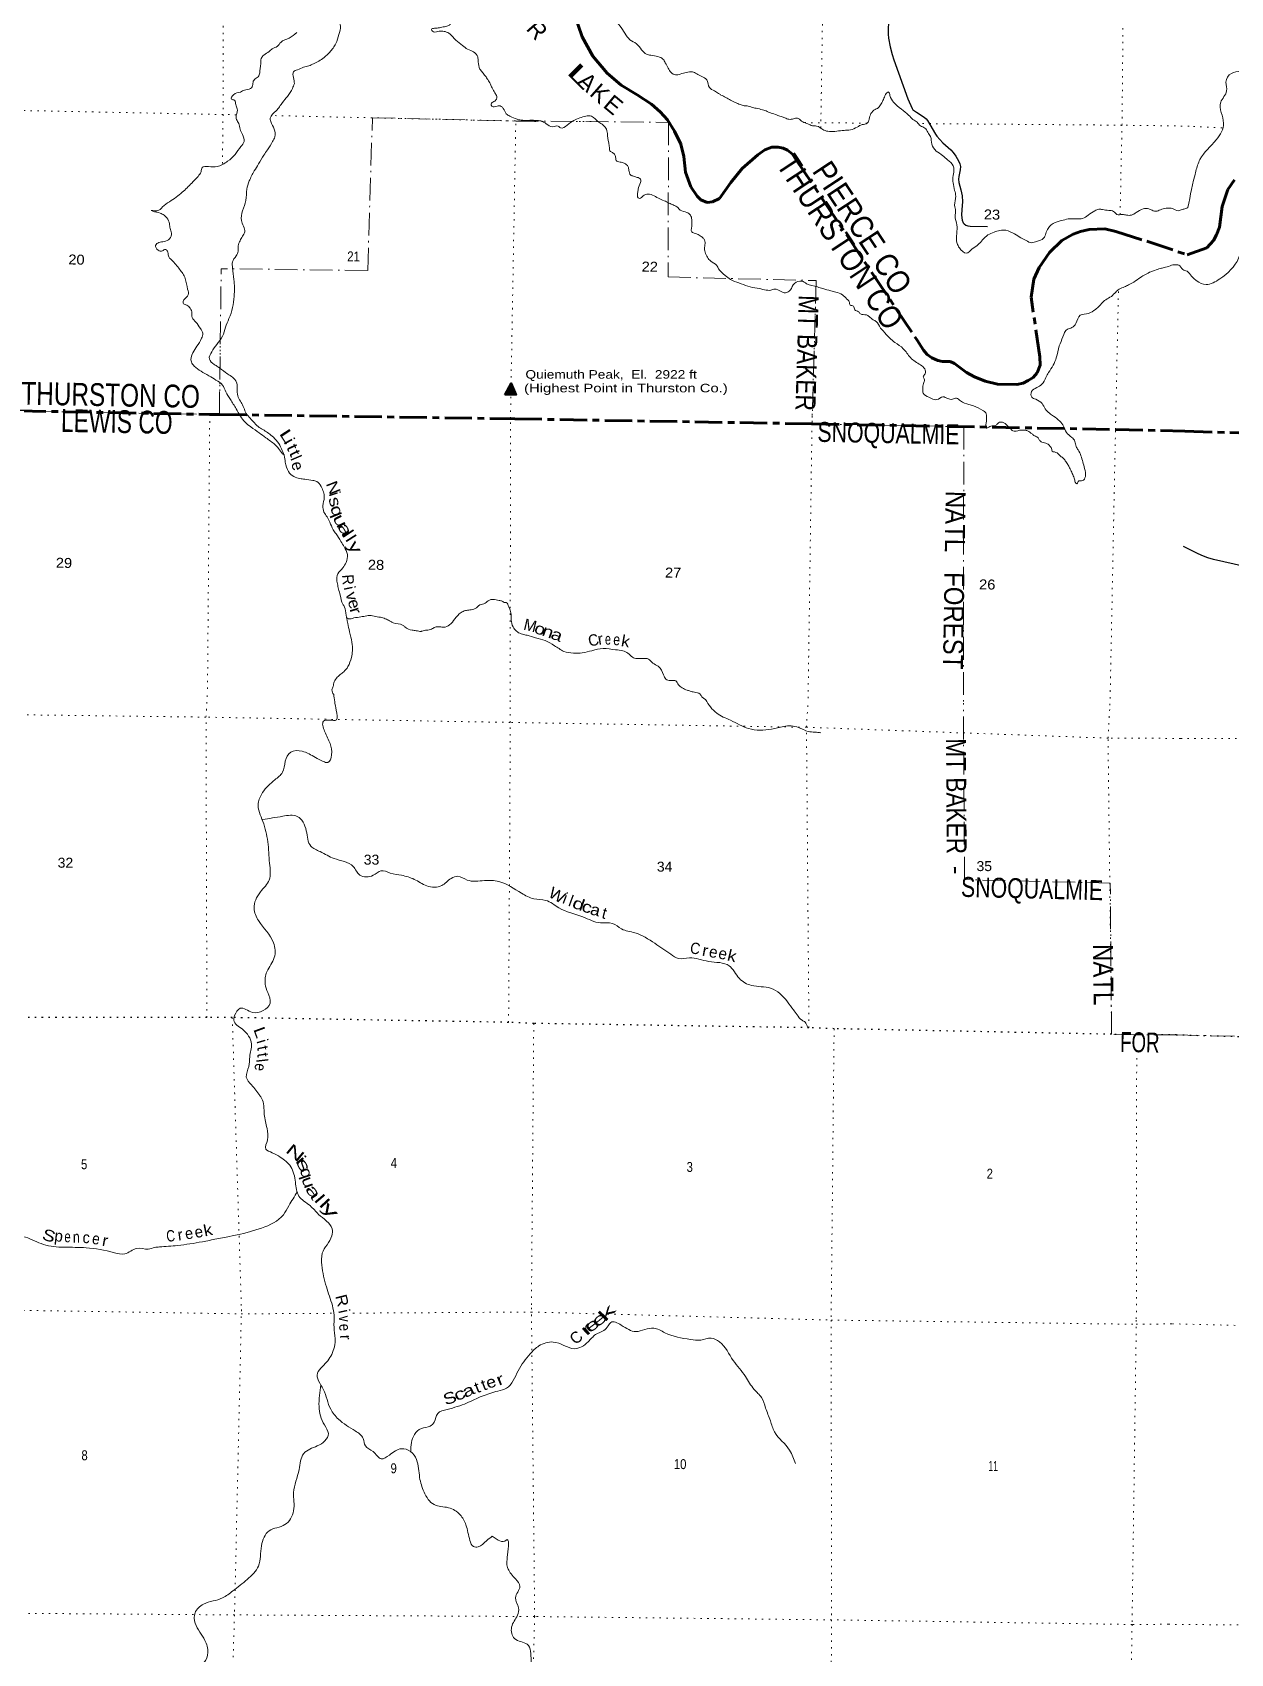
# Model space of a CAD drawing. Header units: feet. Extents: x -518066 to -250644, y -364975 to -177792.
# Drawn here: x -334748 to -313691, y -289352 to -260861 of the extents above; entities that cross this region are included whole.
import ezdxf
from ezdxf.enums import TextEntityAlignment as Align

# ---------------------------------------------------------------- set-up
doc = ezdxf.new("R2010")
doc.units = ezdxf.units.FT
doc.header["$LTSCALE"] = 80
for name, pattern in [('DOT_DASHED', [7.7, 5, -1.2, 0.3, -1.2]), ('DOTTED', [1.5, 0.3, -1.2]), ('LONG_DASH_SHORT_DASH', [9.9, 6, -1.2, 1.5, -1.2])]:
    doc.linetypes.add(name, pattern=pattern)
for name, color, linetype, lineweight in [('11', 7, 'LONG_DASH_SHORT_DASH', 60), ('29', 7, 'Continuous', 25), ('34', 7, 'Continuous', 25), ('39', 7, 'Continuous', 13), ('41', 7, 'Continuous', 13), ('42', 7, 'Continuous', 13), ('44', 7, 'DOT_DASHED', 13), ('6', 7, 'DOTTED', 25), ('7', 7, 'DOTTED', 13)]:
    doc.layers.add(name, color=color, linetype=linetype, lineweight=lineweight)
doc.layers.add('12', color=7, linetype='Continuous')

msp = doc.modelspace()

# ---------------------------------------------------------------- hatches: boundary and pattern name
at = {"layer": '42'}
msp.add_hatch(color=256, dxfattribs=at).paths.add_polyline_path([(-326445.01, -267229.1), (-326334.41, -267023.82), (-326247.35, -267228.11)])

# ---------------------------------------------------------------- linework, layer by layer
at = {"layer": '11'}
for points in [[(-325223.29, -260545.27), (-325085.91, -260936.83), (-324898.57, -261278.4), (-324646.7, -261574.15), (-324401.08, -261786.59), (-324120.55, -261960.27)], [(-324120.55, -261960.27), (-323867.15, -262121.91), (-323715.2, -262257.29), (-323589.27, -262398.91), (-323463.33, -262596.77), (-323351.97, -262825.88), (-323300.98, -263040.41), (-323267.67, -263315.33), (-323176.08, -263573.59), (-323065.76, -263740.21), (-323003.32, -263804.78), (-322886.75, -263850.6), (-322793.08, -263838.1), (-322674.43, -263781.87), (-322473.56, -263498.6), (-322272.69, -263254.92), (-321997.92, -263009.16), (-321877.19, -262921.68), (-321752.3, -262880.03), (-321644.06, -262875.86), (-321556.63, -262896.69), (-321477.54, -262927.93), (-321388.03, -263002.91), (-321324.54, -263098.71), (-319199.27, -266268.64), (-319088.95, -266443.6), (-319020.26, -266520.65), (-318943.24, -266581.06), (-318835, -266628.95), (-318755.9, -266643.53), (-318620.6, -266645.62), (-318543.58, -266681.03), (-318331.26, -266839.31), (-318190.76, -266916.36), (-318006.54, -266991.35), (-317785.9, -267041.34), (-317446.6, -267049.67), (-317335.24, -267024.67), (-317245.73, -266980.93), (-317162.47, -266924.69), (-317091.7, -266843.47), (-317039.66, -266710.17), (-317045.9, -266560.21), (-317194.73, -265514.7), (-317145.83, -265198.1), (-317054.24, -264989.83), (-316875.22, -264727.4), (-316654.58, -264514.96), (-316454.75, -264406.66), (-316325.69, -264360.84), (-316175.82, -264323.35), (-315901.05, -264315.02), (-315706.42, -264360.84), (-315163.13, -264531.64), (-314451.82, -264769.27)], [(-314451.82, -264769.27), (-314109.8, -264646.45), (-313989.83, -264516.54), (-313939.35, -264420.5), (-313887.77, -264282.83), (-313837.88, -263919.18), (-313740.62, -263623.25), (-313620.41, -263449.97)], [(-345940.55, -267384.68), (-341733.87, -267339.94), (-336965.1, -267488.04), (-336573.42, -267482.52), (-331631.02, -267575.19), (-331462.32, -267573.99), (-326272.65, -267651.46), (-321047.05, -267740.05), (-315713.17, -267839.27), (-314493.91, -267869.63)], [(-314493.91, -267869.63), (-310431.87, -267996.32), (-305017.99, -268017.27), (-302374.1, -268031.15)]]:
    msp.add_lwpolyline(points, dxfattribs=at)
at = {"layer": '29'}
for points in [[(-319196.12, -258214.06), (-319158.56, -258349.85), (-319145.15, -258413.87), (-319113.15, -258762.84), (-319110.06, -258800.01), (-319110.58, -258815.5), (-319125.53, -258833.05), (-319170.94, -258878.47), (-319196.75, -258909.45), (-319224.6, -258948.68), (-319242.15, -258981.73), (-319257.63, -259035.41), (-319278.27, -259274.94), (-319298.91, -259464.92), (-319313.87, -259577.47), (-319336.06, -259654.89), (-319439.26, -259910.94), (-319629.14, -260402.39), (-319686.93, -260600.63), (-319702.94, -260692.54), (-319711.19, -260799.92), (-319710.17, -260890.78), (-319703.44, -260959.93)], [(-319703.44, -260959.93), (-319674.05, -261113.8), (-319637.93, -261245.95), (-319608, -261345.07), (-319360.32, -262026.5), (-319286.02, -262199.96), (-319274.15, -262218.55), (-319265.39, -262226.81), (-319211.71, -262261.91), (-319075.49, -262348.63), (-319042.98, -262376.52), (-319017.7, -262410.58), (-318877.35, -262650.11), (-318852.59, -262686.26), (-318745.25, -262798.79), (-318604.9, -262926.82), (-318563.63, -262971.22), (-318518.21, -263038.32), (-318470.75, -263117.83), (-318448.04, -263170.48), (-318437.73, -263216.95), (-318443.91, -263277.86), (-318468.68, -263393.5), (-318473.85, -263442.03), (-318468.68, -263500.87), (-318431.53, -263628.9), (-318410.89, -263732.15)], [(-318410.89, -263732.15), (-318404.71, -263836.43), (-318415.03, -263974.78), (-318417.09, -264069.77), (-318408.83, -264158.56), (-318390.26, -264208.12), (-318373.75, -264226.71), (-318340.72, -264245.29), (-318307.7, -264257.68), (-318266.42, -264265.94), (-317965.07, -264270.07)], [(-313444.21, -270244.28), (-313990.09, -270124.82), (-314091.93, -270092.81), (-314169.21, -270065.08), (-314260.38, -270026.68), (-314519.88, -269894.18)]]:
    msp.add_lwpolyline(points, dxfattribs=at)
at = {"layer": '34', "lineweight": 13}
msp.add_spline([(-314373.46, -259572.88), (-314089.7, -259784.09), (-313482.81, -259880.42), (-312556.62, -260050.23), (-311592.44, -260246.57), (-310987.68, -260562.31), (-310179.4, -261061.18), (-309762.15, -261204.03), (-309327.75, -261445.69), (-308654.8, -261993.61), (-307969.63, -262527.54), (-307521.76, -262833.75), (-306756.92, -263245.64), (-306074.28, -263624.53), (-305757.46, -263953.67), (-305345.19, -264402.48), (-304913.23, -264688.41), (-303934.95, -265090.23), (-303610.23, -265228.19), (-303223.15, -265399.99), (-302497.89, -265625.78), (-301664.1, -265862.62), (-301339.68, -265955.22), (-300766.88, -266322.05), (-300517.72, -266779.39), (-300284.29, -267198.33), (-300033.87, -267732.19), (-299841.27, -268003.78), (-299622.81, -268098.45), (-299367.09, -268086.77), (-299038, -267981.17), (-298472.43, -267773.11), (-297862.18, -267523.2), (-297523.79, -267496.2), (-297035.25, -267551.15), (-296430.74, -267685.71), (-295484.56, -267869.8), (-294634.68, -268022.78), (-293610.05, -268211.63), (-292744.04, -268360.74), (-291410.09, -268614.93), (-290238.5, -268799.14), (-289450.89, -268939.45), (-289128.97, -268950.55), (-288494.79, -268930.37), (-287719.65, -268903.47), (-287027.51, -268926.11), (-286101.04, -269067.74), (-285327.49, -269203.89), (-284516.1, -269382.68), (-283700.58, -269549.43), (-283059.82, -269697.76)], degree=3, dxfattribs=at)
at = {"layer": '39'}
msp.add_line((-314435.58, -265064.77), (-314435.49, -265064.81), dxfattribs=at)
for points in [[(-330143.49, -261759.02), (-330157.79, -261654.19), (-330160.08, -261551.57), (-330091.25, -261518.53), (-329982.03, -261472.08), (-329887.23, -261447.52), (-329808.3, -261410.62), (-329715.14, -261363.91), (-329619.66, -261299.13), (-329523.75, -261208.21), (-329414.75, -261055.15), (-329361.88, -260897.14), (-329335.29, -260748.74), (-329365.61, -260641.63), (-329339.83, -260541.49), (-329237.36, -260418.5), (-329205.41, -260310.42), (-329152.89, -260172.51), (-329091.41, -260099.12), (-329089.18, -259966.41), (-329202.47, -259777.46), (-329200.42, -259775.48), (-329202.75, -259674.87), (-329215.28, -259584.15), (-329221.61, -259483.48), (-329246.02, -259382.5), (-329280.12, -259261.25), (-329302.18, -259140.19), (-329392.43, -259013.98), (-329504.29, -258859.25), (-329553.78, -258697.51), (-329616.47, -258485.27), (-329646.76, -258376.15), (-329667.02, -258267.19), (-329673.7, -258067.95), (-329691.34, -257922.84), (-329718.98, -257775.55), (-329755.03, -257650.24), (-329820.74, -257616.96), (-329928.16, -257556.83), (-330033.17, -257472.61), (-330085.92, -257385.24), (-330076.5, -257302.93), (-329976.37, -257200.02), (-329878.52, -257113.15), (-329748.65, -257032.85), (-329656.3, -257034.4), (-329576.34, -257055.85), (-329522.88, -257100.99), (-329506.03, -257173.68), (-329519.53, -257259.95), (-329476.72, -257341.12), (-329393.59, -257412.91), (-329310.39, -257480.67), (-329260.88, -257521.73), (-329235.73, -257578.47), (-329266.72, -257630.24), (-329287.27, -257658.06), (-329285.97, -257700.32), (-329212.47, -257747.81), (-329183.14, -257794.56), (-329204.33, -257860.58), (-329235.87, -257944.53), (-329255.63, -258044.77), (-329250.52, -258099.17), (-329193.05, -258144.38), (-329064.46, -258140.49), (-328931.93, -258140.7), (-328888.71, -258197.74), (-328881.9, -258270.26), (-328824.29, -258307.43), (-328710.16, -258327.44), (-328642.72, -258376.84), (-328619.51, -258429.52), (-328580.51, -258498.56), (-328523.31, -258559.86), (-328433.88, -258615.66), (-328320.91, -258704.04), (-328225.93, -258788.09), (-328178.6, -258839.17), (-328117.31, -258896.51), (-328021.26, -258916.22), (-327961.37, -258937.33), (-327837.51, -258975.61), (-327677.45, -259010.47), (-327599.53, -259033.89), (-327510.64, -259121.87), (-327449.97, -259215.41), (-327432.56, -259374.6), (-327450.62, -259492.97), (-327486.71, -259609.02), (-327531.38, -259757.12), (-327542.19, -259803.2), (-327533.07, -259857.66), (-327521.97, -259914.16), (-327518.5, -259946.4), (-327501.24, -259994.96)], [(-325208.54, -258239.14), (-325126.12, -258353.16), (-325060.37, -258503.1), (-325001.87, -258606.66), (-324961.47, -258711.92), (-324927.51, -258841.22), (-324921.95, -258988.14), (-324984, -259095.72), (-325011.59, -259183.76), (-325040.43, -259346.2), (-325057.43, -259520.9), (-325051.53, -259647.72), (-325042.74, -259722.29), (-324995.24, -259763.31), (-324909.9, -259823.06), (-324860.49, -259870.15), (-324806.66, -259893.18), (-324728.84, -259922.64), (-324673.5, -259975.86), (-324605.27, -260097.68), (-324571.51, -260239.04), (-324578.77, -260432.01), (-324581.07, -260568.75), (-324573.25, -260580.95), (-324425.39, -260744.33), (-324337.22, -260874.53), (-324248.77, -260988.65), (-324133.48, -261058.96), (-324040.89, -261165.1), (-323955.85, -261242.95), (-323881.88, -261262.29), (-323753.77, -261286.56), (-323666.11, -261328.25), (-323625.04, -261393.3), (-323572.46, -261490.73), (-323525.46, -261561.91), (-323447.91, -261607.46), (-323361.32, -261592.81), (-323254.41, -261564.43), (-323147.81, -261554.14), (-323074.04, -261585.55), (-322982.54, -261637.36), (-322897.13, -261693.1), (-322849.24, -261830.67), (-322761.85, -261888.45), (-322688.29, -261931.92), (-322646.6, -261960.77), (-322560.95, -262002.43), (-322477.48, -262054.11), (-322389.8, -262093.79), (-322310.07, -262129.32), (-322238.1, -262148.63), (-322169.91, -262153.79), (-322072.05, -262185.6), (-322030.03, -262194.34), (-321916, -262220.39), (-321832.16, -262249.95), (-321742.43, -262287.65), (-321690.44, -262300.59), (-321646.58, -262319.42), (-321572.7, -262344.8), (-321506.86, -262370.03), (-321432.89, -262389.37), (-321350.27, -262372.65), (-321290.05, -262373.66), (-321210.73, -262433.31), (-321118.92, -262467.03), (-321041.2, -262502.52), (-320966.96, -262505.77), (-320841.63, -262576.26), (-320741.63, -262600.05), (-320613.04, -262596.17), (-320484.29, -262582.23), (-320371.67, -262572.04), (-320252.37, -262523.75), (-320167.31, -262480.93), (-320078.54, -262456.26), (-320049.62, -262408.47), (-320021.87, -262310.38), (-319958.24, -262228.98), (-319881.14, -262181.99), (-319833.82, -262114.4), (-319790.37, -262038.69), (-319754.79, -261952.8), (-319703.82, -261907.39), (-319676.77, -261970.19), (-319614.46, -262085.88), (-319475.92, -262206.87), (-319349.24, -262315.59), (-319272.16, -262389.29), (-319200.74, -262440.76), (-319141.52, -262502.1), (-319061.87, -262541.64), (-319010.89, -262614.91), (-318963.99, -262692.12), (-318942.1, -262823.23), (-318863.87, -262947.23)], [(-327501.24, -259994.96), (-327516.51, -260067.12), (-327533.73, -260135.22), (-327514.43, -260181.8), (-327483.05, -260226.58), (-327456.3, -260307.48), (-327447.52, -260382.05), (-327450.78, -260456.41), (-327460.06, -260530.68), (-327417.42, -260621.9), (-327396.65, -260700.69), (-327429.42, -260738.36), (-327508.12, -260761.18), (-327594.75, -260777.84), (-327683.28, -260788.43), (-327731.8, -260807.73), (-327718.29, -260840.14), (-327621.96, -260843.76), (-327535.54, -260839.17), (-327449.58, -260862.73), (-327372.34, -260926.37), (-327307.28, -260997.86), (-327188.38, -261092.37), (-327099.09, -261156.22), (-326993.44, -261202.23), (-326922.62, -261289.91), (-326912.06, -261378.58), (-326882.04, -261503.79), (-326840.87, -261562.81), (-326787.75, -261628.06), (-326744.59, -261689.12), (-326699.78, -261770.33), (-326670.75, -261835.18), (-326620, -261922.51), (-326588.97, -261987.4), (-326593.73, -262031.57), (-326638.67, -262077.08), (-326687.56, -262118.5), (-326672.15, -262156.97), (-326579.73, -262154.49), (-326509.54, -262159.69), (-326472.04, -262198.53), (-326419.36, -262289.93), (-326355.79, -262331.22), (-326230.23, -262387.62), (-326130.12, -262405.39), (-326003.61, -262405.49), (-325877.14, -262407.6), (-325791.05, -262423.12), (-325737.32, -262452.18), (-325717.48, -262466.59), (-325603.9, -262518.77), (-325509.34, -262508.29), (-325467.66, -262537.14), (-325352.38, -262488.79), (-325234.56, -262408.29), (-325129.38, -262363.79), (-324922.07, -262335.07), (-324795.24, -262435.75), (-324717.83, -262489.34), (-324670.49, -262540.41), (-324644.05, -262639.41), (-324620.62, -262798.7), (-324607.99, -262883.39), (-324598.97, -262943.88), (-324551.26, -262972.84), (-324511.72, -263009.71), (-324496.71, -263072.31), (-324489.36, -263112.66), (-324419.5, -263137.96), (-324349.61, -263161.26), (-324276.31, -263220.81), (-324267.36, -263285.33), (-324256.06, -263329.77), (-324238.6, -263366.26), (-324182.72, -263387.31), (-324118.82, -263408.49), (-324082.85, -263419.15), (-324053.45, -263461.88), (-324062.13, -263499.95), (-324102.23, -263615.94), (-324111.41, -263684.17), (-324100.76, -263766.82), (-324074.86, -263779.32), (-324015.86, -263734.04), (-323928.96, -263701.3), (-323823.07, -263733.24), (-323721.53, -263785.23), (-323621.87, -263829.13), (-323542.21, -263868.68), (-323468.44, -263900.08), (-323412.77, -263933.19), (-323363.39, -263982.29), (-323247.63, -264024.46), (-323184.2, -264073.79), (-323159.36, -264148.63), (-323156.19, -264198.96)], [(-330326.46, -268283.98), (-330351.41, -268264.36), (-330422.19, -268174.68), (-330485.21, -268101.21), (-330564.57, -268043.57), (-330643.89, -267983.91), (-330762.92, -267897.44), (-330907.78, -267794.45), (-331010.81, -267712.28), (-331093.3, -267602.28), (-331167.49, -267476.34), (-331269.11, -267309.71), (-331349.18, -267175.62), (-331407.44, -267057.98), (-331524.43, -266969.54), (-331645.68, -266895.1), (-331784.92, -266816.34), (-331903.88, -266725.85), (-331954.82, -266650.58), (-331930.07, -266492.1), (-331857.84, -266376.64), (-331775.13, -266235.22), (-331755.61, -266149.06), (-331796.35, -266063.9), (-331874.79, -265951.96), (-331939.68, -265870.42), (-331948.03, -265769.71), (-331986.89, -265692.63), (-332050.39, -265647.32), (-332098.1, -265618.36), (-332085.03, -265558.24), (-332009.3, -265473.02), (-332019.69, -265374.28), (-332062.68, -265184.5), (-332105.39, -265097.29), (-332160.38, -265023.96), (-332227.25, -264940.38), (-332302.18, -264858.67), (-332359.22, -264787.32), (-332375.86, -264702.57), (-332413.53, -264673.78), (-332460.18, -264701.16), (-332540.28, -264687.75), (-332583.02, -264602.56), (-332525.96, -264553.23), (-332435.32, -264536.64), (-332338.11, -264487.98), (-332306.27, -264385.93), (-332329.01, -264305.1), (-332339.66, -264222.45), (-332386.15, -264121.11), (-332431.55, -264074.08), (-332505.18, -264034.64), (-332553.13, -264019.76), (-332619.17, -264006.58), (-332659.09, -263991.84), (-332560.75, -263995.49), (-332461.2, -263926.76), (-332339.19, -263836.28), (-332113.47, -263669.08), (-331948.12, -263508.92), (-331837.68, -263390.09), (-331784.13, -263310.53), (-331764.78, -263234.42), (-331654.06, -263218.17), (-331499.41, -263216.73), (-331317.14, -263125.24), (-331186.59, -263004.73), (-331083.88, -262867.66), (-331028.15, -262778.08), (-331056.2, -262654.92), (-331096.8, -262561.72), (-331123.21, -262460.71), (-331160.17, -262389.69), (-331164.91, -262313.18), (-331146.99, -262202.85), (-331175.88, -262129.96), (-331194.67, -262053.21), (-331248.53, -262032.2), (-331215.13, -261956.33), (-331091.82, -261908.1), (-331022.95, -261873.05), (-330914.11, -261848.72), (-330874.75, -261776.97), (-330859.44, -261702.8), (-330796.33, -261651.56), (-330755.13, -261589.9), (-330747.68, -261505.55), (-330736.22, -261421.26), (-330726.46, -261318.84), (-330683.32, -261261.23), (-330587.82, -261194.44), (-330532.84, -261149.1), (-330443.73, -261104.33), (-330384.32, -261034.92), (-330236.49, -260960.96), (-330102.26, -260860.63)], [(-314439.98, -263938.73), (-314300.93, -263299.17), (-314228.5, -263094.51), (-313943.35, -262746.91), (-313813.71, -262454.2), (-313864.49, -262087.32), (-313759.92, -261889), (-313772.52, -261735.87), (-313676.41, -261579.75), (-313516.96, -261532.94), (-313341.42, -261280.94), (-313114.42, -261118), (-312772.07, -261097.07), (-312383.95, -261130.94), (-312149.39, -261018.4), (-311898.39, -261079.16), (-311508.48, -261135.18), (-310947.94, -261237.12), (-310458.33, -261390.72), (-310222.11, -261521.8), (-309973.33, -261602.66), (-309818.64, -261632.31), (-309419.54, -261794.72), (-309083.85, -262029.82), (-308350.75, -262602.46), (-307849.08, -262963.53), (-307569.71, -263211.79), (-307408.13, -263360.28), (-307298.1, -263429.77), (-307205.98, -263476.94), (-307174.11, -263511.47), (-307175.73, -263678.55), (-307109.26, -263880.5), (-306973.49, -263992.51), (-306650.32, -264082.13), (-306430.74, -264062.06), (-306331.74, -264022.73), (-306147.78, -264147.27), (-305895.5, -264282.53), (-305498, -264594.3), (-304897.62, -264946.25), (-304538.95, -265110.7), (-304003.21, -265280.84), (-303678.92, -265446.4), (-303030.46, -265672.27), (-302503.58, -265834.44), (-301862.77, -266009.72), (-301551.4, -266071.04), (-301380.35, -266129.82), (-301154.55, -266199.32), (-301012.39, -266317.72), (-301091.56, -266594.8), (-301174.28, -266823.52), (-301158.73, -266880.04), (-301035.03, -266991.93), (-300723.45, -267238.48), (-300702.19, -267329.27), (-300723.27, -267427.72), (-300681.34, -267462.34), (-300503.22, -267566.7), (-300316.08, -267777.84), (-300156.63, -267938.39), (-300005.08, -268084.77), (-299791.06, -268221.68), (-299658.13, -268286.42)], [(-329453.65, -272495.27), (-329476.17, -272456.62), (-329483.49, -272414.26), (-329464.4, -272354.24), (-329442.97, -272274.14), (-329389.39, -272192.57), (-329338.42, -272147.16), (-329275.31, -272095.92), (-329203.52, -272006.61), (-329142.56, -271844.7), (-329124.5, -271726.33), (-329134.08, -271579.34), (-329175.13, -271393.61), (-329206.79, -271246.25), (-329241.78, -271058.61), (-329277.82, -270933.3), (-329291.51, -270910.95), (-329339.02, -270751.25), (-329367.34, -270644.18), (-329387.83, -270549.3), (-329397.12, -270504.89), (-329378.9, -270376.47), (-329294.79, -270271.27), (-329234.92, -270173.72), (-329212.5, -270035.31), (-329268.49, -269901.62), (-329325.12, -269806.14), (-329411.25, -269673.96), (-329462.22, -269600.7), (-329520.22, -269466.98), (-329568.88, -269375.65), (-329623.67, -269290.26), (-329643.89, -269179.29), (-329619.3, -269030.86), (-329633.74, -268934.08), (-329674.31, -268838.86), (-329749.21, -268755.15), (-329821.14, -268733.83), (-329963.37, -268713.35), (-330047.52, -268701.89), (-330153.34, -268665.92), (-330246.27, -268579.89), (-330303.76, -268416.01), (-330325.78, -268292.95), (-330370.03, -268177.56), (-330440.23, -268053.69), (-330536.95, -267953.52), (-330697.69, -267840.21), (-330781.13, -267786.51), (-330866.03, -267700.62), (-331001.78, -267533.42), (-331042.24, -267432.17), (-331137.5, -267245.53), (-331149.49, -267122.64), (-331167.43, -266995.62), (-331194.89, -266956.95), (-331357.51, -266835.56), (-331488.39, -266736.82), (-331553.96, -266695.5), (-331638.73, -266601.56), (-331596.37, -266471.53), (-331509.92, -266346.25), (-331407.04, -266199.13), (-331356.22, -266043.1), (-331293.42, -265891.28), (-331229.88, -265695.23), (-331204.51, -265500.55), (-331193.81, -265341.83), (-331209.51, -265200.77), (-331230.24, -265001.3), (-331232.47, -264894.66), (-331168.4, -264787.11), (-331130.88, -264705.27), (-331131.3, -264610.73), (-331099.69, -264522.76), (-331054.17, -264443.07), (-331016.72, -264365.25), (-331039.18, -264268.33), (-331075.57, -264163.13), (-331054.72, -263998.54), (-330997.37, -263812.44), (-330977.99, -263615.65), (-330937.41, -263471.51), (-330848.11, -263296), (-330773.74, -263172.54), (-330680.76, -263017.21), (-330618.94, -262923.71), (-330526.13, -262778.43), (-330486.56, -262694.61), (-330498.38, -262561.66), (-330560.36, -262425.87), (-330567.4, -262367.42), (-330464.86, -262240.4), (-330351.87, -262089.43), (-330265.76, -261984.26), (-330179.11, -261846.93), (-330143.49, -261759.02)], [(-318863.87, -262947.23), (-318752.73, -263025.52), (-318663.64, -263101.43), (-318567, -263205.62), (-318552.23, -263282.3), (-318572.43, -263408.68), (-318567.96, -263501.28), (-318540.12, -263636.51), (-318521.77, -263739.4), (-318540.5, -263897.98), (-318524.13, -263998.82), (-318531.57, -264083.18), (-318500.15, -264244.61), (-318502.66, -264393.41), (-318497.61, -264570.5), (-318456.7, -264645.6), (-318331.82, -264742.22), (-318230.12, -264665.48), (-318128.46, -264590.75), (-318048.71, -264505.59), (-317954.9, -264420.67), (-317847.62, -264370.17), (-317640.24, -264337.43), (-317488.71, -264402.32), (-317375.4, -264470.59), (-317285.84, -264518.34), (-317184.06, -264556.25), (-317099.34, -264533.53), (-316975.9, -264477.26), (-316938.34, -264393.41), (-316898.71, -264305.58), (-316772.45, -264201.08), (-316631.17, -264159.19), (-316518.31, -264134.93), (-316440.05, -264138.25), (-316395.88, -264138.99), (-316291.32, -264130.68), (-316193.91, -264069.96), (-316076.19, -263995.49), (-316005.42, -263966.51), (-315941.28, -263973.61), (-315831.06, -263987.52), (-315747.05, -264007.03), (-315687.67, -264058.31), (-315591.31, -264059.92), (-315517.2, -264071.21), (-315432.85, -264070.61), (-315347.75, -264025.77), (-315226.22, -263963.44), (-315127.78, -263961.06), (-315069.97, -263986.17), (-314981.84, -263999.71), (-314943.46, -263986.27), (-314848.53, -263953.66), (-314792.18, -263946.56), (-314714.06, -263957.92), (-314610.24, -263993.85), (-314541.61, -263972.87), (-314509.36, -263965.37), (-314479.11, -263957.83), (-314442.09, -263940.07), (-314439.98, -263938.73)], [(-314455.27, -265056.46), (-314119, -265291.96), (-313878.51, -265191.56), (-313550.97, -264830.26), (-313453.67, -264551.34), (-313227.08, -264223.32), (-313079.39, -263936.82), (-312806.24, -263581.05), (-312593.26, -263411.94), (-312254.27, -263529.9), (-311741.67, -263802.5), (-311366.21, -264104), (-310943.32, -264494.54), (-310587.69, -264973.01), (-310219.78, -265429.46), (-309777.01, -265846.35), (-309560.31, -265914.84), (-309317.62, -266001.69), (-309069.2, -266120.8), (-308884.05, -266329.91), (-308594.43, -266765.49), (-308321.65, -266862.69), (-307848.01, -267002.05), (-307504.87, -267107.96), (-307253, -267285.49), (-307014.67, -267406.52), (-306778.66, -267559.74), (-306230.56, -267699.81), (-305984.7, -267667.91), (-305764.25, -267764.61), (-305572.32, -267897.28), (-305542.29, -268121.03), (-305408.64, -268245.1), (-305107.12, -268491.55), (-304845.87, -268739.63), (-304654.9, -268970.94), (-304361.12, -269185.1), (-304041.93, -269270.66), (-303766.57, -269516.86), (-303627.08, -269661.12), (-303590.94, -269669.51), (-303575.72, -269552.89), (-303562.69, -269454.36), (-303591.53, -269315.18), (-303550.36, -269220.95), (-303468.08, -269245.88), (-303315.83, -269319.8), (-303281.25, -269281.87), (-303382.99, -269188.31), (-303450.44, -269087.01), (-303348.02, -269110.12), (-303169.84, -269208.44), (-302731.82, -269492.41), (-302405.43, -269664.61), (-302039.1, -269869.39), (-301722.96, -270061.62), (-301543.93, -270278.72), (-301425.82, -270344.26), (-301284.79, -270329.49), (-301192.37, -270346.47), (-301053.47, -270551.12), (-300959.47, -270819.76), (-300932.15, -271115.96), (-301042.68, -271306.17), (-301092.35, -271446.63), (-301049.3, -271573.87), (-301026.64, -271727.08), (-301017.02, -271773.48), (-301086.19, -271849.33), (-301283.14, -272026.64), (-301300.14, -272119.09), (-301347.13, -272191.12), (-301403.44, -272186.56), (-301471.2, -272117.47), (-301549.53, -272100.63), (-301725.03, -272141.25), (-301796.34, -272231.17), (-301820.96, -272279.25), (-301807.07, -272299.52), (-301756.23, -272245.64), (-301634.68, -272164.25), (-301534, -272159.16), (-301448.09, -272224.39), (-301355.82, -272257.48), (-301292.85, -272197.67), (-301227.12, -272061.4), (-301011.85, -271862.11), (-300937.99, -271717.86), (-300992.99, -271578.43), (-300989.24, -271399.28), (-300866.4, -271185.03)], [(-323156.19, -264198.96), (-323163.87, -264297.39), (-323166.82, -264353.66), (-323117.21, -264388.68), (-323067.26, -264403.6), (-322997.71, -264447), (-322952.18, -264485.98), (-322938.5, -264508.33), (-322927.16, -264550.76), (-322934.67, -264639.13), (-322926.02, -264721.75), (-322885.39, -264812.94), (-322826.28, -264880.3), (-322721.13, -264956.48), (-322687.95, -265013.35), (-322575.45, -265129.88), (-322480.27, -265201.87), (-322332.7, -265262.67), (-322173.04, -265321.65), (-322010.97, -265356.55), (-321880.89, -265382.86), (-321770.58, -265390.73), (-321701.98, -265371.77), (-321598.2, -265409.71), (-321512.28, -265435.28), (-321429.16, -265388.4), (-321354.89, -265270.97), (-321225.73, -265232.9), (-321144.13, -265276.5), (-320950.31, -265334.05), (-320858.44, -265363.74), (-320716.48, -265400.31), (-320630.53, -265423.87), (-320510.85, -265472.13), (-320435.79, -265545.8), (-320394.41, -265592.75), (-320375.31, -265651.4), (-320319.41, -265670.44), (-320296.4, -265735.19), (-320230.69, -265768.47), (-320195.2, -265807.28), (-320089.07, -265825.14), (-320041.36, -265854.1), (-319972.05, -265911.57), (-319920.32, -265940.6), (-319841.95, -266056.56), (-319798.63, -266107.57), (-319682.22, -266230.19), (-319591.16, -266308.15), (-319442.42, -266419.25), (-319316.54, -266576.23), (-319139.97, -266703.89), (-319066.84, -266773.5), (-319058.23, -266858.12), (-319091.3, -266913.88), (-319072.07, -266964.49), (-319085.23, -267030.64), (-319100.98, -267130.95), (-319092.16, -267203.51), (-318992.9, -267271.54), (-318901.19, -267311.29), (-318853.04, -267314.11), (-318745.8, -267265.62), (-318665.94, -267293.1), (-318577.81, -267306.64), (-318507.21, -267287.71), (-318435.75, -267337.17), (-318290.21, -267399.95), (-318208.31, -267425.45), (-318046.95, -267502.57), (-317991.48, -267547.75), (-317980.72, -267624.36), (-317986.43, -267724.83), (-317977.88, -267813.48), (-317961.72, -267807.71), (-317880.88, -267776.88), (-317812.35, -267761.94), (-317771.52, -267722.39), (-317677.1, -267719.95), (-317631.5, -267754.9), (-317566.27, -267816.34), (-317518.87, -267863.39), (-317396.2, -267853.37), (-317293.79, -267853.07), (-317277.76, -267855.35), (-317259.79, -267861.69), (-317180.41, -267917.32), (-317136.78, -267950.23), (-317071.14, -267987.53), (-317047.76, -268030.16), (-317010.09, -268058.95), (-316912.23, -268090.76), (-316864.69, -268129.77), (-316831.55, -268188.65), (-316826.07, -268220.93), (-316784.11, -268233.7), (-316740.21, -268250.52)], [(-316740.21, -268250.52), (-316692.78, -268295.57), (-316639.29, -268338.7), (-316595.93, -268387.7), (-316552.85, -268452.78), (-316519.74, -268513.67), (-316482.85, -268588.71), (-316446.12, -268673.8), (-316432.75, -268714.26), (-316409.78, -268781.01), (-316391.94, -268795.39), (-316371.19, -268755.51), (-316292.56, -268736.71), (-316243.19, -268667.14), (-316256.85, -268524.1), (-316287.04, -268408.95), (-316369.84, -268198.38), (-316405, -268139.47), (-316425.56, -268048.61), (-316482.59, -267977.26), (-316575.49, -267889.22), (-316627.83, -267777.72), (-316692.66, -267692.15), (-316803.63, -267603.81), (-316873.08, -267554.38), (-316948.04, -267474.68), (-317002.7, -267381.24), (-317115.94, -267308.95), (-317185.6, -267271.58), (-317187.96, -267172.99), (-317096.4, -267102.11), (-317005.04, -267043.29), (-316934.79, -266925.8), (-316889.13, -266838.06), (-316806.66, -266710.71), (-316754.21, -266576.82), (-316700.53, -266370.55), (-316637.6, -266210.69), (-316559.04, -266077.24), (-316478.23, -266048.42), (-316410.73, -265975.13), (-316331.97, -265829.62), (-316186.86, -265797.85), (-316065.18, -265727.47), (-316030.58, -265699.89), (-315885.61, -265557.5), (-315786.22, -265498.82), (-315708.65, -265423.68), (-315647.54, -265372.41), (-315556.53, -265333.7), (-315487.63, -265296.64), (-315390.42, -265247.98), (-315274.57, -265165.43), (-315187.36, -265114.6), (-315092.16, -265065.9), (-315027.51, -265042.85), (-314922.55, -265010.41), (-314858, -264993.39), (-314755.07, -264962.92), (-314728.74, -264949.28), (-314678.52, -264948.11), (-314602.26, -264951.4), (-314527.23, -265027.07), (-314455.27, -265056.46)], [(-329231.12, -271141.25), (-329193.35, -271164.01), (-329098.76, -271151.51), (-328977.97, -271133.42), (-328873.2, -271113.04), (-328770.79, -271112.74), (-328658.7, -271134.73), (-328608.65, -271143.61), (-328526.85, -271175.15), (-328451.17, -271212.62), (-328405.44, -271239.53), (-328243.4, -271276.43), (-328201.78, -271309.31), (-328074.22, -271365.75), (-328002.08, -271375), (-327917.93, -271386.47), (-327897.75, -271380.77), (-327821.2, -271365.96), (-327732.53, -271347.33), (-327669.72, -271314.18), (-327585.27, -271307.55), (-327521.13, -271314.66), (-327416.02, -271274.17), (-327323.89, -271169.11), (-327215.56, -271056.27), (-327138.66, -271021.35), (-327060.17, -271010.6), (-326967.38, -270986), (-326883.99, -270923.03), (-326793.11, -270892.37), (-326717.88, -270837.31), (-326597.32, -270833.29), (-326547.3, -270844.18), (-326491.3, -270857.19), (-326443.52, -270882.12), (-326421.44, -270882.49), (-326376.52, -270957.66), (-326353.34, -271012.36), (-326335.03, -271117.25), (-326328.65, -271215.92), (-326286.42, -271331.27), (-326223.26, -271396.69), (-326137.61, -271438.35), (-326053.57, -271455.85), (-325905.69, -271498.55), (-325733.85, -271549.69), (-325574.7, -271638.84), (-325491.23, -271690.52), (-325407.69, -271738.18), (-325241.54, -271769.12), (-325084.82, -271763.69), (-324915.51, -271726.29), (-324718.09, -271689.37), (-324499.57, -271711.12), (-324369.35, -271729.39), (-324283.71, -271771.05), (-324200.54, -271840.83), (-324124.63, -271864.22), (-324014.14, -271862.04), (-323919.96, -271873.67), (-323846.83, -271943.28), (-323749.41, -272001.23), (-323655.55, -272151.64), (-323614.61, -272224.74), (-323536.76, -272252.19), (-323440.46, -272257.82), (-323391.42, -272327.02), (-323326.06, -272380.41), (-323242.38, -272420.03), (-323188.45, -272437.02), (-323114.47, -272456.36), (-323014.64, -272490.21), (-322981.29, -272537.03), (-322957.54, -272557.54), (-322920.27, -272586.11)], [(-329453.65, -272495.27), (-329408.41, -272771.65), (-329406.73, -272942.54), (-329531.22, -272946.36), (-329631.65, -272966.31), (-329611.91, -273143.25), (-329517.96, -273358.5), (-329490.23, -273559.58), (-329556.74, -273690.15), (-329639.03, -273673.94), (-329775.43, -273603.36), (-330010.14, -273492.42), (-330208.95, -273512.21), (-330303.62, -273670.88), (-330354.19, -273863.8), (-330486.96, -273996.27), (-330702.23, -274219.08), (-330780.9, -274409.94), (-330699.19, -274727.7), (-330611.52, -275083.67), (-330580.12, -275463.68), (-330586.71, -275757.18), (-330741.71, -275966.02), (-330852.7, -276253.32), (-330774.81, -276470.56), (-330510.52, -276860.99), (-330496.95, -277118.34), (-330627.95, -277369.42), (-330656.47, -277586.5), (-330612.58, -277733.32), (-330570.77, -277920.35), (-330693.51, -278052.84), (-330880.29, -278082.7), (-331097, -278012), (-331193.62, -278138.5), (-331207.84, -278222.91), (-331057.55, -278379.95), (-330899.43, -278639.54), (-330927.97, -278864.65), (-330944.36, -279035.51), (-330988.89, -279220.39), (-330898.8, -279357.24), (-330752.58, -279544.43), (-330721.08, -279591.02), (-330672.9, -279876.27), (-330625.18, -280121.6), (-330617.55, -280326.67), (-330643.95, -280485.45), (-330531.64, -280549.96), (-330391.23, -280626.57), (-330208.84, -280795.73), (-330127.04, -281067.26), (-330065.27, -281312.62), (-329868.82, -281479.79), (-329718.52, -281632.81), (-329578.2, -281749.63), (-329480.07, -281886.49), (-329486.34, -282011.12), (-329653.57, -282316.43), (-329662, -282525.5), (-329582.42, -282905.58), (-329476.64, -283237.46), (-329446.84, -283406.37), (-329447.25, -283619.47), (-329427.55, -283814.51), (-329488.32, -284093.85), (-329649.35, -284306.69), (-329739.93, -284425.16), (-329638.07, -284706.77), (-329506.22, -285054.77), (-329370.02, -285231.9), (-329073.26, -285439.43), (-328934.97, -285572.33), (-328897.07, -285703.07), (-328760.73, -285799.78), (-328620.43, -285930.67), (-328473.72, -285862.55), (-328262.69, -285752.31), (-328106.16, -285798.8), (-327998.01, -285941.71), (-327942.4, -286257.42), (-327864.58, -286512.86), (-327690.32, -286734.27), (-327435.43, -286788.95), (-327230.87, -286911.91), (-327130.81, -287088.98), (-327059.06, -287364.51), (-326999.03, -287471.15), (-326912.7, -287477.32), (-326769.94, -287371), (-326665.38, -287290.75)], [(-322920.27, -272586.11), (-322722.38, -272824.42), (-322479.67, -272949.44), (-322160.7, -273094.69), (-321757.14, -273105.38), (-321544.21, -273057.47), (-321285.23, -273073.96), (-321112.7, -273146.6), (-320994.26, -273158.85), (-320891.88, -273169.07)], [(-330703.14, -274695.53), (-330349.64, -274635.78), (-330092.64, -274638.19), (-329934.51, -274891.75), (-329854.71, -275161.26), (-329690.25, -275258.02), (-329447.54, -275379.02), (-329110.48, -275518.27), (-328992.31, -275671.24), (-328759.41, -275673.62), (-328622.72, -275595.43), (-328458.15, -275633.89), (-328259.45, -275674.41), (-328036.72, -275745.12), (-327818.08, -275858.05), (-327555.04, -275854.44), (-327390.16, -275728.05), (-327269.62, -275692.05), (-327109.12, -275756.64), (-326801.93, -275765.16), (-326552.99, -275783.65), (-326151.82, -275989.34), (-325937.16, -276086.17), (-325724.39, -276114.65), (-325495.74, -276245.69), (-325072.39, -276405.17), (-324765.39, -276508.19), (-324554.58, -276518.57), (-324394.14, -276617.33), (-324163.37, -276684.04), (-323810.34, -276869.55), (-323529.61, -277062.98), (-323393.22, -277137.58), (-323202.46, -277125.82), (-322861.24, -277188.68), (-322503.99, -277263.63), (-322323.71, -277487.06), (-322109.11, -277610.03), (-321773.89, -277658.81), (-321479.19, -277896.49), (-321375.05, -278037.38), (-321308.96, -278123.93), (-321222.81, -278220.57), (-321168.66, -278254.83), (-321126.66, -278341.34)], [(-330091.66, -281238.05), (-330240.27, -281481.21), (-330336.95, -281639.88), (-330720.9, -281874.48), (-331508.34, -282064.22), (-331761.43, -282114.08), (-332197.25, -282179.74), (-332516.55, -282205.37), (-332600.9, -282215.29), (-332711.38, -282243.26), (-332912.15, -282230.88), (-333125.16, -282327.04), (-333307.84, -282306.65), (-333805.62, -282219.42), (-334189.1, -282210.77), (-334554.43, -282161.95), (-334871.43, -282034.8), (-335112.32, -282008.28), (-335477.75, -282009.71), (-335911.73, -282155.79), (-336098.7, -282282.14), (-336239.46, -282390.48), (-336328.04, -282514.98), (-336498.73, -282528.79), (-336747.72, -282536.43), (-336988.86, -282638.58), (-337191.82, -282726.72), (-337547.29, -282768.37), (-337744.19, -282836.42), (-337828.81, -282989.07), (-337901.32, -283107.57)], [(-328099.26, -285804.44), (-328033.31, -285501.38), (-327912.64, -285397.03), (-327757.95, -285353.05), (-327687.54, -285282.8), (-327625.01, -285132.12), (-327458.22, -285060.01), (-327116.68, -284949.98), (-326843.38, -284827.78), (-326566.12, -284739.76), (-326417.45, -284689.74), (-326212.06, -284380.47), (-325998.66, -284085.28), (-325845.79, -283944.8), (-325594.68, -283876.84), (-325406.06, -283937.45), (-325225.46, -283994.02), (-324982.28, -283873.79), (-324849.52, -283745.33), (-324706.82, -283673.19), (-324628.36, -283590.88), (-324582.06, -283530.65), (-324401.45, -283579.18), (-324142.65, -283692.17), (-323827.31, -283632.36), (-323634.71, -283713.07), (-323183.17, -283832.4), (-323002.48, -283842.73), (-322819.71, -283808.85), (-322673.26, -283873.41), (-322430.93, -284201.48), (-322214.62, -284481.26), (-322064.47, -284708.67), (-321934.23, -284851.61), (-321862.3, -285036.67), (-321778.4, -285259.95), (-321706.5, -285457.08), (-321440.07, -285777.15), (-321384.07, -285893.84), (-321336.11, -286012.53)], [(-329679.29, -284626.99), (-329710.93, -285008.21), (-329617.18, -285334.03), (-329547.2, -285484.92), (-329607.68, -285613.49), (-329742.38, -285701.73), (-329979.56, -285838.06), (-330062.42, -286119.38), (-330157.56, -286521.3), (-330158.18, -286844.97), (-330309.23, -287085.97), (-330586.52, -287194.09), (-330723.56, -287459.25), (-330776.44, -287812.98), (-330971.66, -288049.9), (-331225.03, -288250.53), (-331407.98, -288374.89), (-331741.5, -288484.93), (-331890.36, -288633.46), (-331886.71, -288820.43), (-331716.61, -289120.24), (-331662.81, -289333.43), (-331735.43, -289512.23), (-331930.46, -289648.63), (-332019.01, -289759.06), (-332047.77, -290098.76), (-332058.4, -290408.34), (-332151.18, -290623.3), (-332207.85, -290860.44), (-332121.99, -291107.84), (-332098.37, -291355.16), (-332257.27, -291503.67), (-332406.22, -291694.42), (-332489.02, -291945.58), (-332459.12, -292058.21), (-332459.41, -292208.99), (-332507.87, -292353.66), (-332489.98, -292446.16)], [(-326665.38, -287290.75), (-326422.56, -287361.49), (-326420.55, -287359.48), (-326398.95, -287614.83), (-326387.39, -287866.15), (-326257.21, -288041.25), (-326181.17, -288172.05), (-326259.85, -288370.95), (-326203.98, -288549.96), (-326224.3, -288676.58), (-326327.1, -288887.5), (-326275.28, -289088.62), (-326054.61, -289187.47), (-325984.89, -289477.08), (-325961.47, -289830.94), (-325851.66, -290154.78), (-325715.83, -290520.87), (-325648.1, -290802.43), (-325590.33, -291039.74), (-325552.43, -291172.49), (-325606.99, -291355.34), (-325629.58, -291618.66), (-325676.27, -291883.96), (-325748.7, -291962.25), (-325768.98, -292066.75), (-325690.83, -292149.3), (-325651.06, -292348.39), (-325655.32, -292479.06), (-325663.42, -292513.22)]]:
    msp.add_spline(points, degree=3, dxfattribs=at)
at = {"layer": '42', "lineweight": 40}
msp.add_lwpolyline([(-326445.01, -267229.1), (-326334.41, -267023.82), (-326247.35, -267228.11)], close=True, dxfattribs=at)
at = {"layer": '44'}
for p, q in [((-328855.74, -265045.81), (-331430.91, -265013.27)), ((-318379.96, -267789.66), (-318386.99, -272650.95))]:
    msp.add_line(p, q, dxfattribs=at)
for points in [[(-328855.74, -265045.81), (-328772.91, -262361.62), (-326252.82, -262417.42), (-323568.8, -262442.15), (-323576.54, -265158.82), (-320973.16, -265223.35)], [(-341852.37, -272312.18), (-341733.87, -267339.94), (-336965.1, -267488.04), (-336573.42, -267482.52), (-331631.02, -267575.19), (-331462.32, -267573.99), (-331430.91, -265013.27)], [(-320973.16, -265223.35), (-321047.05, -267740.05), (-318379.96, -267789.66)], [(-314639.81, -278476.35), (-315340.3, -278477.12), (-315782.01, -278468.38), (-315805.72, -275811.99), (-318367.35, -275749.48), (-318386.99, -272650.95)], [(-314639.84, -278476.35), (-310457.23, -278588.16), (-310492.96, -283655.32), (-310504.48, -283811.19), (-310498.07, -288878.47), (-310492.11, -289083.92), (-310492.65, -289200.96)]]:
    msp.add_lwpolyline(points, dxfattribs=at)
at = {"layer": '6'}
for points in [[(-314639.81, -278476.35), (-315340.3, -278477.12), (-315782.01, -278468.38), (-320658.89, -278370.22), (-321100.58, -278353.44), (-325937.34, -278277.46), (-326379.03, -278258.67), (-331235.86, -278174.62), (-331681.59, -278171.9), (-336530.55, -278170.29), (-336982.31, -278167.56), (-342116.14, -278044.87), (-345270.7, -277984.05)], [(-314648.03, -278476.36), (-310457.23, -278587.99), (-305418.18, -278642.37)]]:
    msp.add_lwpolyline(points, dxfattribs=at)
at = {"layer": '7'}
for p, q in [((-320811.69, -257474.11), (-320893.3, -262548.33)), ((-325779.43, -262427.92), (-330532.92, -262322.44)), ((-324808.35, -262425.85), (-325258.89, -262423.22)), ((-320076.8, -262455.2), (-321175.43, -262446.44)), ((-313840.97, -262540.31), (-314420.15, -262508.05)), ((-331446.15, -266256.01), (-331452.39, -266763.97)), ((-331455.45, -267013.55), (-331462.32, -267573.99)), ((-331631.02, -267575.19), (-331671.38, -272462.12)), ((-310492.98, -283658.84), (-314709.84, -283556.68)), ((-314782.34, -288837.03), (-310498.07, -288880.72))]:
    msp.add_line(p, q, dxfattribs=at)
for points in [[(-315632.5, -264059.3), (-315599.03, -262490.91), (-315545.76, -257179.76), (-315376.26, -251882.62), (-315387.09, -246800.65), (-315289.81, -241499.33), (-315278.6, -236181.44), (-315166.68, -233365.73)], [(-331385.58, -255811.21), (-331381.16, -257027.69), (-331397.68, -262303.25), (-331408.5, -263184.92)], [(-331164.58, -262308.43), (-331397.68, -262303.25), (-336665.21, -262199.11), (-341739.94, -262094.17), (-345860.79, -262114)], [(-326350.64, -272538.68), (-326346.89, -267647.43), (-326252.15, -262379.97)], [(-314420.15, -262508.05), (-315599.03, -262490.91), (-319178.66, -262462.36)], [(-320976.18, -265326.06), (-321047.05, -267740.05), (-321117.13, -272612.78)], [(-315810.5, -272686.67), (-315713.17, -267839.27), (-315660.72, -265381.69)], [(-331681.59, -278171.9), (-331697.59, -272894.7), (-331671.38, -272462.12)], [(-326379.03, -278258.67), (-326348.86, -272987.57), (-326350.64, -272538.68)], [(-321100.58, -278353.44), (-321144.68, -273072.17), (-321117.13, -272612.78)], [(-314568.17, -273267.75), (-315844.33, -273263.47), (-321144.68, -273072.17), (-326348.86, -272987.57), (-331697.59, -272894.7), (-337050.4, -272825.28), (-341513.76, -272779.9)], [(-315782.01, -278468.38), (-315844.33, -273263.47), (-315810.5, -272686.67)], [(-314568.17, -273267.75), (-310477.43, -273283.45), (-305100.43, -273333.34), (-299813.56, -273360.26), (-294621.44, -273424.45), (-289315.09, -273511.85), (-287583.88, -273524.62)], [(-331235.86, -278174.62), (-331074.38, -283307.39), (-331195.72, -288672.76), (-331372.46, -293939.61), (-331418.71, -299220.74), (-331485.01, -304485.75), (-331509.21, -309785.01)], [(-325937.34, -278277.46), (-325978.4, -283275.22), (-325921.16, -288701.18), (-326059.81, -294002.27), (-326112.11, -299293.44), (-326164.35, -304558.48), (-326244.72, -309829.5)], [(-320658.89, -278370.22), (-320710.85, -283490.52), (-320702.87, -288759.67), (-320737.04, -294018.7), (-320781.32, -299319.94), (-320859.7, -304601.02), (-320956.16, -309890.11)], [(-315340.87, -278887.09), (-315347.25, -283491.01), (-315422.39, -288840.37), (-315506.76, -294105.36), (-315539, -299412.65), (-315585.15, -304637.49), (-315625.42, -309940.74)], [(-342186.47, -283317.93), (-336590.55, -283292.58), (-331077.17, -283381.69), (-329422.78, -283371.25)], [(-329114.23, -283369.3), (-325981.19, -283349.52), (-324869.56, -283379.26)], [(-324641.18, -283385.37), (-320710.85, -283490.52), (-315350.04, -283565.31), (-314709.71, -283556.68)], [(-314782.34, -288837.03), (-315422.39, -288840.37), (-320702.87, -288759.67), (-325921.16, -288701.18), (-331195.72, -288672.76), (-336554.59, -288632.14), (-342222.63, -288570.93)]]:
    msp.add_lwpolyline(points, dxfattribs=at)

# ---------------------------------------------------------------- texts
at = {"layer": '12'}
for s, rotation, width, p in [('THURSTON CO', 303.413, 0.9, (-321688.74, -263180.36)), ('PIERCE CO', 303.413, 0.9, (-321056.49, -263296.74)), ('THURSTON CO', 358.926, 0.8, (-334945.49, -267401.2)), ('LEWIS CO', 358.926, 0.75, (-334249.3, -267880.49))]:
    msp.add_text(s, height=400, rotation=rotation, dxfattribs=dict(at, width=width)).set_placement(p)
at = {"layer": '41'}
for s, height, rotation, p in [('R', 300, 311.224, (-326084.57, -260804.84)), ('A', 300, 317.224, (-325193.41, -261751.33)), ('K', 300, 318.547, (-324972.92, -261955.33)), ('E', 300, 320.234, (-324736.26, -262162.4)), ('l', 200, 293.103, (-330217.9, -268349.58)), ('i', 200, 287.881, (-329540.52, -268971.57)), ('i', 200, 281.833, (-329278.8, -270616.47)), ('M', 200, 346.633, (-326129.65, -271353.36))]:
    msp.add_text(s, height=height, rotation=rotation, dxfattribs=at).set_placement(p)
for s, height, rotation, width, p in [('L', 300, 315.588, 2.1, (-325381.93, -261568.64)), ('L', 200, 303.215, 1.65, (-330419.48, -267909.33)), ('i', 200, 298.637, 1.25, (-330337.94, -268055.83)), ('t', 200, 295.809, 1.25, (-330288.09, -268151.73)), ('t', 200, 296.158, 1.25, (-330241.67, -268254.41)), ('e', 200, 284.926, 1.05, (-330202.97, -268428.29)), ('N', 200, 291.231, 1.2, (-329594.02, -268790.62)), ('s', 200, 285.19, 1.3, (-329548.02, -269050.64)), ('q', 200, 291.718, 1.35, (-329520.56, -269212.7)), ('u', 200, 297.17, 1.55, (-329477.53, -269386.25)), ('a', 200, 298.514, 1.55, (-329395.29, -269537.96)), ('l', 200, 303.28, 1.35, (-329301.61, -269687.69)), ('y', 200, 299.134, 1.55, (-329213.5, -269861.76)), ('l', 200, 302.6, 1.3, (-329255.6, -269772.98)), ('R', 200, 274.988, 0.95, (-329306.9, -270395.27)), ('v', 200, 284.492, 1.1, (-329247.06, -270721.83)), ('e', 200, 286.83, 1.1, (-329209.26, -270852.9)), ('r', 200, 286.723, 1.25, (-329177.15, -270994.11)), ('o', 200, 336.852, 1.25, (-325948.57, -271398.92)), ('n', 200, 339.993, 1.3, (-325809.4, -271451.1)), ('a', 200, 339.085, 1.3, (-325654.55, -271505.51)), ('C', 200, 12.321, 0.95, (-324956.86, -271656.92)), ('r', 200, 9.866, 1.05, (-324796.79, -271625.92)), ('e', 200, 0.045, 0.7, (-324684.76, -271620.97)), ('e', 200, 356.066, 0.8, (-324544.53, -271625.83)), ('k', 200, 349.966, 1.1, (-324412.45, -271643.31))]:
    msp.add_text(s, height=height, rotation=rotation, dxfattribs=dict(at, width=width)).set_placement(p)
for s, rotation, width, p in [('W', 330.887, 1.1, (-325576.18, -276108.66)), ('d', 339.753, 1.4, (-325181.39, -276270.9)), ('c', 342.042, 1.3, (-325030.24, -276324.78)), ('a', 345.921, 1.15, (-324877.38, -276377.78)), ('C', 349.811, 0.9, (-323116.83, -277055.71)), ('r', 349.313, 1.1, (-322940.99, -277092.21)), ('k', 346.871, 1.15, (-322475.28, -277184.98)), ('L', 290.389, 1.25, (-330835.64, -278467.78)), ('e', 263.05, 0.9, (-330838.29, -279035.8)), ('N', 320.49, 1.65, (-330191.54, -280629.16)), ('i', 309.641, 1.65, (-330104.95, -280741.21)), ('s', 300.326, 1.75, (-330067.75, -280815.27)), ('q', 288.881, 1.25, (-330024.01, -280936.95)), ('u', 289.887, 1.35, (-329988.7, -281101.09)), ('a', 303.339, 1.7, (-329893.24, -281290.39)), ('l', 310.307, 1.6, (-329776.59, -281424.71)), ('y', 312.616, 2.1, (-329582.71, -281622.64)), ('l', 312.868, 1.75, (-329685.7, -281508.31)), ('S', 342.435, 1.25, (-334487.39, -282100.89)), ('e', 358.38, 0.75, (-334132.81, -282123.01)), ('n', 0.126, 0.8, (-333975.83, -282129.19)), ('c', 356.055, 0.95, (-333808.37, -282139.04)), ('e', 351.619, 0.9, (-333643.28, -282158.33)), ('r', 349.479, 1.1, (-333486.48, -282190.34)), ('C', 4.854, 0.8, (-332310.1, -282109.03)), ('e', 9.514, 0.95, (-331980.05, -282063.68)), ('k', 11.467, 1.15, (-331644.68, -282007.14)), ('R', 283.869, 1.1, (-329401.52, -283171.23)), ('v', 272.472, 0.8, (-329357.82, -283470.86)), ('e', 36.799, 1.7, (-324858.63, -283654.67)), ('e', 39.775, 1.8, (-324725.79, -283550.98)), ('k', 45.657, 2.25, (-324585.73, -283429.99)), ('e', 275.755, 0.85, (-329355.7, -283629.12)), ('r', 43.309, 2.2, (-324942.34, -283718.35)), ('t', 21.574, 1.15, (-326894.97, -284764.06)), ('t', 20.793, 1.1, (-326780, -284721.14)), ('e', 18.204, 1.15, (-326658.7, -284673.66)), ('r', 21.941, 1.4, (-326492.79, -284623.21)), ('S', 19.363, 1.3, (-327380.03, -284953.91)), ('c', 23.365, 1.45, (-327204.59, -284882.01)), ('a', 24.648, 1.4, (-327047.65, -284818.9))]:
    msp.add_text(s, height=200, rotation=rotation, dxfattribs=dict(at, width=width)).set_placement(p, align=Align.CENTER)
for s, rotation, p in [('i', 338.963, (-325419.37, -276169.52)), ('l', 339.753, (-325316.07, -276216.7)), ('t', 344.61, (-324719.69, -276432.36)), ('e', 349.059, (-322797.44, -277118.38)), ('e', 347.245, (-322634.25, -277145.98)), ('i', 286.35, (-330802.55, -278617.28)), ('l', 276.706, (-330811.85, -278940.45)), ('t', 280.979, (-330796.1, -278727.37)), ('t', 278.518, (-330794.18, -278844.61)), ('p', 353.401, (-334296.17, -282109.8)), ('r', 7.621, (-332138.59, -282089.22)), ('e', 10.823, (-331806.93, -282036.72)), ('i', 282.62, (-329367.35, -283356.33)), ('r', 273.96, (-329339.45, -283800.72)), ('C', 42, (-325126.12, -283870.15))]:
    msp.add_text(s, height=200, rotation=rotation, dxfattribs=at).set_placement(p, align=Align.CENTER)
at = {"layer": '42'}
for s, width, p in [('Quiemuth Peak,  El.  2922 ft', 1.2, (-326083.2, -266945.7)), ('(Highest Point in Thurston Co.)', 1.3, (-326107.22, -267186.05))]:
    msp.add_text(s, height=150, dxfattribs=dict(at, width=width)).set_placement(p)
at = {"layer": '44'}
for s, rotation, width, p in [('MT BAKER', 268.318, 0.85, (-321278.92, -265473.18)), ('SNOQUALMIE', 358.934, 0.8, (-320954.72, -268055.37)), ('NATL   FOREST', 269.108, 0.9, (-318696.56, -268915.32)), ('MT BAKER', 270.363, 0.85, (-318692.03, -273267.79)), ('SNOQUALMIE', 358.602, 0.8, (-318431.8, -276051.57)), ('NATL', 270.686, 0.9, (-316108.77, -276883.41)), ('FOR', 358.866, 0.7, (-315634.52, -278777.27))]:
    msp.add_text(s, height=350, rotation=rotation, dxfattribs=dict(at, width=width)).set_placement(p)
msp.add_text('-', height=350, rotation=270.363, dxfattribs=at).set_placement((-318669.94, -275505.96))
at = {"layer": '7'}
for s, width, p in [('23', 1.1, (-318028.22, -264146.15)), ('20', 1.1, (-334118.34, -264937.91)), ('21', 0.85, (-329216.54, -264883.1)), ('22', 1.1, (-324042.66, -265062.68)), ('29', 1.1, (-334337.76, -270268.19)), ('28', 1.1, (-328853.33, -270302.49)), ('27', 1.1, (-323632.55, -270440.05)), ('26', 1.1, (-318111.92, -270647.77))]:
    msp.add_text(s, height=175, rotation=359.042, dxfattribs=dict(at, width=width)).set_placement(p)
for s, width, p in [('32', 1.05, (-334304.4, -275541.03)), ('33', 1.05, (-328925.28, -275486.44)), ('34', 1.05, (-323773.93, -275609.35)), ('35', 1.05, (-318156.02, -275600.12)), ('5', 0.85, (-333894.06, -280839.53)), ('4', 0.85, (-328452.02, -280818.6)), ('3', 0.85, (-323251.14, -280887.25)), ('2', 0.85, (-317977.6, -281005.81)), ('8', 0.85, (-333886.84, -285954.44)), ('9', 0.85, (-328454.25, -286182.92)), ('10', 0.85, (-323475.43, -286109.83)), ('11', 0.65, (-317947.11, -286142.51))]:
    msp.add_text(s, height=175, dxfattribs=dict(at, width=width)).set_placement(p)

doc.saveas('drawing.dxf')
